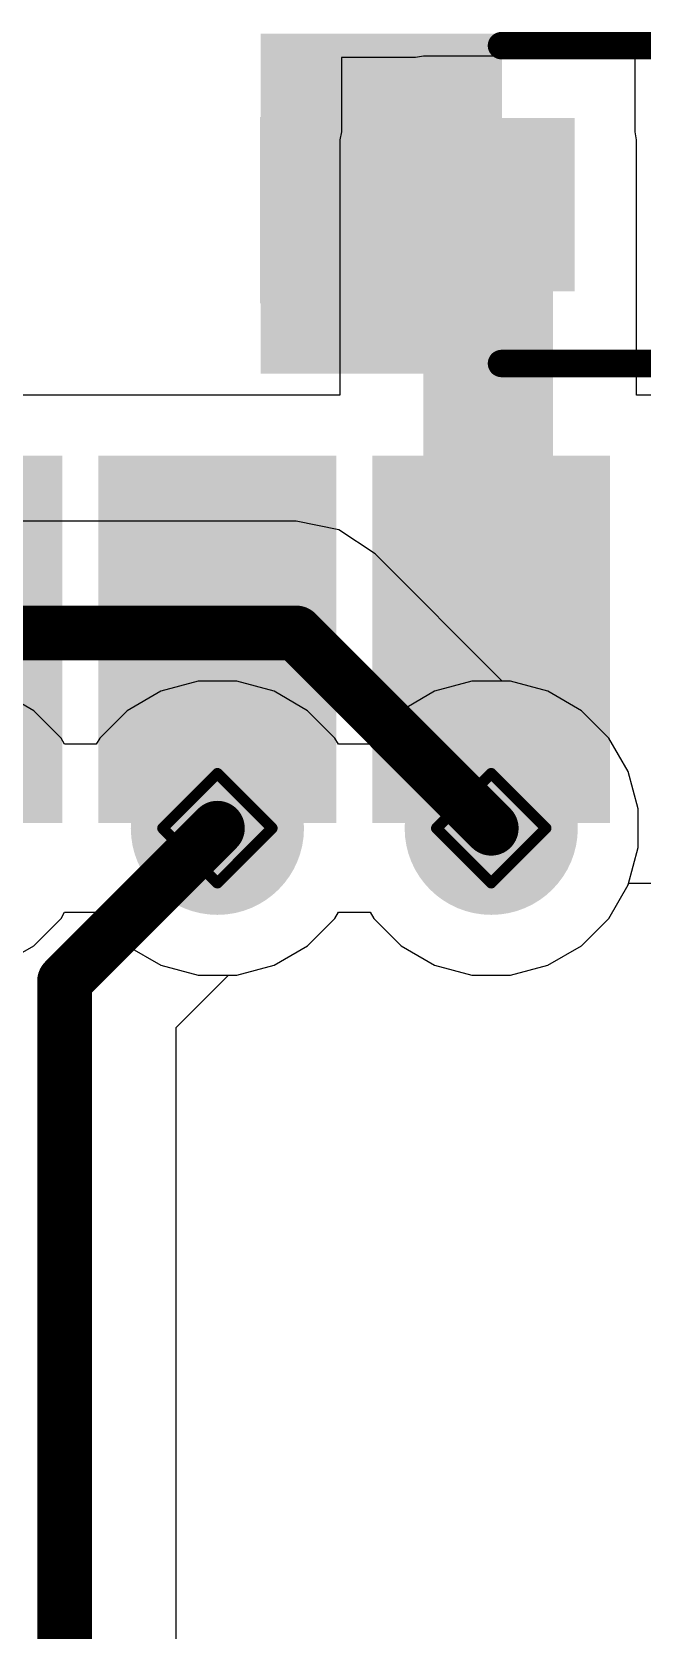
# Model space of a CAD drawing. Header units: inches. Extents: x -17.5 to 14.7, y -6.2 to 5.9.
# Drawn here: x 2.8107 to 2.9222, y 1.9802 to 2.2718 of the extents above; entities that cross this region are included whole.
import ezdxf

# ---------------------------------------------------------------- set-up
doc = ezdxf.new("R2010")
doc.units = ezdxf.units.IN
doc.header["$MEASUREMENT"] = 0
for name, color, linetype in [('Bottom Layer', 5, 'Continuous'), ('Bottom Solder', 6, 'Continuous'), ('Drill Drawing', 1, 'Continuous'), ('Ground Layer', 76, 'Continuous'), ('Power Layer', 16, 'Continuous'), ('Top Layer', 1, 'Continuous'), ('Top Overlay', 2, 'Continuous'), ('Top Paste', 8, 'Continuous'), ('Top Solder', 216, 'Continuous'), ('Via Holes', 16, 'Continuous')]:
    doc.layers.add(name, color=color, linetype=linetype)

# ---------------------------------------------------------------- blocks, each defined once
blk = doc.blocks.new('ESP32_WROOM_32UE_N16_63')
at = {"layer": 'Top Layer'}
for points in [[(-0.37402, 0.06732), (-0.31496, 0.06732), (-0.31496, 0.03189), (-0.37402, 0.03189)], [(-0.37402, 0.01732), (-0.31496, 0.01732), (-0.31496, -0.01811), (-0.37402, -0.01811)], [(-0.37402, -0.03268), (-0.31496, -0.03268), (-0.31496, -0.06811), (-0.37402, -0.06811)]]:
    blk.add_hatch(color=1, dxfattribs=at).paths.add_polyline_path(points)
at = {"layer": 'Top Paste'}
for points in [[(-0.37402, 0.06732), (-0.31496, 0.06732), (-0.31496, 0.03189), (-0.37402, 0.03189)], [(-0.37402, 0.01732), (-0.31496, 0.01732), (-0.31496, -0.01811), (-0.37402, -0.01811)], [(-0.37402, -0.03268), (-0.31496, -0.03268), (-0.31496, -0.06811), (-0.37402, -0.06811)]]:
    blk.add_hatch(color=8, dxfattribs=at).paths.add_polyline_path(points)
at = {"layer": 'Top Solder'}
for points in [[(-0.37802, 0.07132), (-0.31096, 0.07132), (-0.31096, 0.02789), (-0.37802, 0.02789)], [(-0.37802, 0.02132), (-0.31096, 0.02132), (-0.31096, -0.02211), (-0.37802, -0.02211)], [(-0.37802, -0.02868), (-0.31096, -0.02868), (-0.31096, -0.07211), (-0.37802, -0.07211)]]:
    blk.add_hatch(color=216, dxfattribs=at).paths.add_polyline_path(points)
blk = doc.blocks.new('SOD323F_162')
at = {"layer": 'Top Layer'}
for points in [[(-0.05315, 0.01181), (-0.02953, 0.01181), (-0.02953, -0.01181), (-0.05315, -0.01181)], [(0.02953, 0.01181), (0.05315, 0.01181), (0.05315, -0.01181), (0.02953, -0.01181)]]:
    blk.add_hatch(color=1, dxfattribs=at).paths.add_polyline_path(points)
at = {"layer": 'Top Overlay'}
for points in [[(0.03881, 0.01483), (0.0829, 0.01483), (0.0829, 0.03083), (0.03881, 0.03083)], [(0.056, -0.016), (0.083, -0.016), (0.083, 0.018), (0.056, 0.018)], [(0.03881, -0.03117), (0.0829, -0.03117), (0.0829, -0.01517), (0.03881, -0.01517)]]:
    blk.add_hatch(color=2, dxfattribs=at).paths.add_polyline_path(points)
at = {"layer": 'Top Paste'}
for points in [[(-0.05315, 0.01181), (-0.02953, 0.01181), (-0.02953, -0.01181), (-0.05315, -0.01181)], [(0.02953, 0.01181), (0.05315, 0.01181), (0.05315, -0.01181), (0.02953, -0.01181)]]:
    blk.add_hatch(color=8, dxfattribs=at).paths.add_polyline_path(points)
at = {"layer": 'Top Solder'}
for points in [[(-0.05715, 0.01581), (-0.02553, 0.01581), (-0.02553, -0.01581), (-0.05715, -0.01581)], [(0.02553, 0.01581), (0.05715, 0.01581), (0.05715, -0.01581), (0.02553, -0.01581)]]:
    blk.add_hatch(color=216, dxfattribs=at).paths.add_polyline_path(points)
at = {"layer": 'Top Overlay'}
for points in [[(0.03891, 0.029, 0.005, 0.005, 0), (-0.036, 0.029, 0.005, 0.005, 0)], [(-0.036, 0.029, 0.005, 0.005, 0), (-0.036, 0.021, 0.005, 0.005, 0)], [(-0.036, -0.021, 0.005, 0.005, 0), (-0.036, -0.029, 0.005, 0.005, 0)], [(0.03891, -0.029, 0.005, 0.005, 0), (-0.036, -0.029, 0.005, 0.005, 0)]]:
    blk.add_lwpolyline(points, format="xyseb", dxfattribs=at)
for points in [[(-0.03725, 0.029, 0.0025, 0.0025, 1), (-0.03475, 0.029, 0.0025, 0.0025, 1)], [(-0.03725, 0.029, 0.0025, 0.0025, 1), (-0.03475, 0.029, 0.0025, 0.0025, 1)], [(0.03766, 0.029, 0.0025, 0.0025, 1), (0.04016, 0.029, 0.0025, 0.0025, 1)], [(-0.03725, 0.021, 0.0025, 0.0025, 1), (-0.03475, 0.021, 0.0025, 0.0025, 1)], [(-0.03725, -0.021, 0.0025, 0.0025, 1), (-0.03475, -0.021, 0.0025, 0.0025, 1)], [(-0.03725, -0.029, 0.0025, 0.0025, 1), (-0.03475, -0.029, 0.0025, 0.0025, 1)], [(-0.03725, -0.029, 0.0025, 0.0025, 1), (-0.03475, -0.029, 0.0025, 0.0025, 1)], [(0.03766, -0.029, 0.0025, 0.0025, 1), (0.04016, -0.029, 0.0025, 0.0025, 1)]]:
    blk.add_lwpolyline(points, format="xyseb", close=True, dxfattribs=at)

msp = doc.modelspace()

# ---------------------------------------------------------------- hatches: boundary and pattern name
at = {"layer": 'Bottom Layer'}
h = msp.add_hatch(color=5, dxfattribs=at)
edge = h.paths.add_edge_path()
edge.add_arc((2.84461, 2.12647), 0.01181, 0, 360)
h = msp.add_hatch(color=5, dxfattribs=at)
edge = h.paths.add_edge_path()
edge.add_arc((2.89461, 2.12647), 0.01181, 0, 360)
at = {"layer": 'Bottom Solder'}
h = msp.add_hatch(color=6, dxfattribs=at)
edge = h.paths.add_edge_path()
edge.add_arc((2.84461, 2.12647), 0.01581, 0, 360)
h = msp.add_hatch(color=6, dxfattribs=at)
edge = h.paths.add_edge_path()
edge.add_arc((2.89461, 2.12647), 0.01581, 0, 360)
at = {"layer": 'Ground Layer'}
h = msp.add_hatch(color=76, dxfattribs=at)
edge = h.paths.add_edge_path()
edge.add_arc((2.84461, 2.12647), 0.01181, 0, 360)
h = msp.add_hatch(color=76, dxfattribs=at)
edge = h.paths.add_edge_path()
edge.add_arc((2.89461, 2.12647), 0.01181, 0, 360)
at = {"layer": 'Power Layer'}
h = msp.add_hatch(color=16, dxfattribs=at)
edge = h.paths.add_edge_path()
edge.add_arc((2.84461, 2.12647), 0.01181, 0, 360)
h = msp.add_hatch(color=16, dxfattribs=at)
edge = h.paths.add_edge_path()
edge.add_arc((2.89461, 2.12647), 0.01181, 0, 360)
at = {"layer": 'Top Layer'}
for points in [[(2.88224, 2.16095), (2.90587, 2.16095), (2.90587, 2.25208), (2.88224, 2.25208)], [(2.8564, 2.16095), (2.8328, 2.16095), (2.8328, 2.12647), (2.8564, 2.12647)], [(2.9064, 2.16095), (2.8828, 2.16095), (2.8828, 2.12647), (2.9064, 2.12647)]]:
    msp.add_hatch(color=1, dxfattribs=at).paths.add_polyline_path(points)
h = msp.add_hatch(color=1, dxfattribs=at)
edge = h.paths.add_edge_path()
edge.add_arc((2.84461, 2.12647), 0.01181, 0, 360)
h = msp.add_hatch(color=1, dxfattribs=at)
edge = h.paths.add_edge_path()
edge.add_arc((2.89461, 2.12647), 0.01181, 0, 360)
at = {"layer": 'Top Solder'}
h = msp.add_hatch(color=216, dxfattribs=at)
edge = h.paths.add_edge_path()
edge.add_arc((2.84461, 2.12647), 0.01581, 0, 360)
h = msp.add_hatch(color=216, dxfattribs=at)
edge = h.paths.add_edge_path()
edge.add_arc((2.89461, 2.12647), 0.01581, 0, 360)
at = {"layer": 'Via Holes'}
h = msp.add_hatch(color=7, dxfattribs=at)
edge = h.paths.add_edge_path()
edge.add_arc((2.84461, 2.12647), 0.00591, 0, 360)
h = msp.add_hatch(color=7, dxfattribs=at)
edge = h.paths.add_edge_path()
edge.add_arc((2.89461, 2.12647), 0.00591, 0, 360)

# ---------------------------------------------------------------- linework, layer by layer
at = {"layer": 'Bottom Layer'}
for p, q in [((2.85898, 2.18249), (2.75902, 2.18249)), ((2.86678, 2.18094), (2.85898, 2.18249)), ((2.87339, 2.17652), (2.86678, 2.18094)), ((2.89663, 2.15328), (2.87339, 2.17652)), ((2.89814, 2.15328), (2.89663, 2.15328)), ((2.90495, 2.15145), (2.89814, 2.15328)), ((2.91107, 2.14792), (2.90495, 2.15145)), ((2.91606, 2.14293), (2.91107, 2.14792)), ((2.91959, 2.13682), (2.91606, 2.14293)), ((2.92142, 2.13), (2.91959, 2.13682)), ((2.92142, 2.12294), (2.92142, 2.13)), ((2.91959, 2.11612), (2.92142, 2.12294)), ((2.91606, 2.11), (2.91959, 2.11612)), ((2.81107, 2.10501), (2.81606, 2.11)), ((2.81606, 2.11), (2.81672, 2.11115)), ((2.81672, 2.11115), (2.82249, 2.11115)), ((2.82249, 2.11115), (2.82315, 2.11)), ((2.82315, 2.11), (2.82814, 2.10501)), ((2.86107, 2.10501), (2.86606, 2.11)), ((2.86606, 2.11), (2.86672, 2.11115)), ((2.86672, 2.11115), (2.87249, 2.11115)), ((2.87249, 2.11115), (2.87315, 2.11)), ((2.87315, 2.11), (2.87814, 2.10501)), ((2.91107, 2.10501), (2.91606, 2.11)), ((2.80495, 2.10148), (2.81107, 2.10501)), ((2.82814, 2.10501), (2.83426, 2.10148)), ((2.85495, 2.10148), (2.86107, 2.10501)), ((2.87814, 2.10501), (2.88426, 2.10148)), ((2.90495, 2.10148), (2.91107, 2.10501)), ((2.83426, 2.10148), (2.84108, 2.09966)), ((2.84108, 2.09966), (2.84814, 2.09966)), ((2.84814, 2.09966), (2.85495, 2.10148)), ((2.88426, 2.10148), (2.89108, 2.09966)), ((2.89108, 2.09966), (2.89814, 2.09966)), ((2.89814, 2.09966), (2.90495, 2.10148))]:
    msp.add_line(p, q, dxfattribs=at)
for points in [[(2.75058, 2.1621, 0.01, 0.01, 0), (2.85898, 2.1621, 0.01, 0.01, 0)], [(2.85898, 2.1621, 0.01, 0.01, 0), (2.89461, 2.12647, 0.01, 0.01, 0)]]:
    msp.add_lwpolyline(points, format="xyseb", dxfattribs=at)
for points in [[(2.85648, 2.1621, 0.005, 0.005, 1), (2.86148, 2.1621, 0.005, 0.005, 1)], [(2.85648, 2.1621, 0.005, 0.005, 1), (2.86148, 2.1621, 0.005, 0.005, 1)], [(2.89211, 2.12647, 0.005, 0.005, 1), (2.89711, 2.12647, 0.005, 0.005, 1)]]:
    msp.add_lwpolyline(points, format="xyseb", close=True, dxfattribs=at)
at = {"layer": 'Drill Drawing'}
for points in [[(2.83461, 2.12647, 0.002, 0.002, 0), (2.84461, 2.13647, 0.002, 0.002, 0)], [(2.84461, 2.13647, 0.002, 0.002, 0), (2.85461, 2.12647, 0.002, 0.002, 0)], [(2.88461, 2.12647, 0.002, 0.002, 0), (2.89461, 2.13647, 0.002, 0.002, 0)], [(2.89461, 2.13647, 0.002, 0.002, 0), (2.90461, 2.12647, 0.002, 0.002, 0)], [(2.83461, 2.12647, 0.002, 0.002, 0), (2.84461, 2.11647, 0.002, 0.002, 0)], [(2.84461, 2.11647, 0.002, 0.002, 0), (2.85461, 2.12647, 0.002, 0.002, 0)], [(2.88461, 2.12647, 0.002, 0.002, 0), (2.89461, 2.11647, 0.002, 0.002, 0)], [(2.89461, 2.11647, 0.002, 0.002, 0), (2.90461, 2.12647, 0.002, 0.002, 0)]]:
    msp.add_lwpolyline(points, format="xyseb", dxfattribs=at)
for points in [[(2.84411, 2.13647, 0.001, 0.001, 1), (2.84511, 2.13647, 0.001, 0.001, 1)], [(2.84411, 2.13647, 0.001, 0.001, 1), (2.84511, 2.13647, 0.001, 0.001, 1)], [(2.89411, 2.13647, 0.001, 0.001, 1), (2.89511, 2.13647, 0.001, 0.001, 1)], [(2.89411, 2.13647, 0.001, 0.001, 1), (2.89511, 2.13647, 0.001, 0.001, 1)], [(2.83411, 2.12647, 0.001, 0.001, 1), (2.83511, 2.12647, 0.001, 0.001, 1)], [(2.83411, 2.12647, 0.001, 0.001, 1), (2.83511, 2.12647, 0.001, 0.001, 1)], [(2.85411, 2.12647, 0.001, 0.001, 1), (2.85511, 2.12647, 0.001, 0.001, 1)], [(2.85411, 2.12647, 0.001, 0.001, 1), (2.85511, 2.12647, 0.001, 0.001, 1)], [(2.88411, 2.12647, 0.001, 0.001, 1), (2.88511, 2.12647, 0.001, 0.001, 1)], [(2.88411, 2.12647, 0.001, 0.001, 1), (2.88511, 2.12647, 0.001, 0.001, 1)], [(2.90411, 2.12647, 0.001, 0.001, 1), (2.90511, 2.12647, 0.001, 0.001, 1)], [(2.90411, 2.12647, 0.001, 0.001, 1), (2.90511, 2.12647, 0.001, 0.001, 1)], [(2.84411, 2.11647, 0.001, 0.001, 1), (2.84511, 2.11647, 0.001, 0.001, 1)], [(2.84411, 2.11647, 0.001, 0.001, 1), (2.84511, 2.11647, 0.001, 0.001, 1)], [(2.89411, 2.11647, 0.001, 0.001, 1), (2.89511, 2.11647, 0.001, 0.001, 1)], [(2.89411, 2.11647, 0.001, 0.001, 1), (2.89511, 2.11647, 0.001, 0.001, 1)]]:
    msp.add_lwpolyline(points, format="xyseb", close=True, dxfattribs=at)
at = {"layer": 'Ground Layer'}
for p, q in [((2.84108, 2.15328), (2.83426, 2.15145)), ((2.84814, 2.15328), (2.84108, 2.15328)), ((2.85495, 2.15145), (2.84814, 2.15328)), ((2.89108, 2.15328), (2.88426, 2.15145)), ((2.89814, 2.15328), (2.89108, 2.15328)), ((2.90495, 2.15145), (2.89814, 2.15328)), ((2.81107, 2.14792), (2.80495, 2.15145)), ((2.83426, 2.15145), (2.82814, 2.14792)), ((2.86107, 2.14792), (2.85495, 2.15145)), ((2.88426, 2.15145), (2.87814, 2.14792)), ((2.91107, 2.14792), (2.90495, 2.15145)), ((2.81606, 2.14293), (2.81107, 2.14792)), ((2.82814, 2.14792), (2.82315, 2.14293)), ((2.86606, 2.14293), (2.86107, 2.14792)), ((2.87814, 2.14792), (2.87315, 2.14293)), ((2.91606, 2.14293), (2.91107, 2.14792)), ((2.81672, 2.14179), (2.81606, 2.14293)), ((2.82249, 2.14179), (2.81672, 2.14179)), ((2.82315, 2.14293), (2.82249, 2.14179)), ((2.86672, 2.14179), (2.86606, 2.14293)), ((2.87249, 2.14179), (2.86672, 2.14179)), ((2.87315, 2.14293), (2.87249, 2.14179)), ((2.91959, 2.13682), (2.91606, 2.14293)), ((2.92142, 2.13), (2.91959, 2.13682)), ((2.92142, 2.12294), (2.92142, 2.13)), ((2.91959, 2.11612), (2.92142, 2.12294)), ((2.91606, 2.11), (2.91959, 2.11612)), ((2.86107, 2.10501), (2.86606, 2.11)), ((2.86606, 2.11), (2.86672, 2.11115)), ((2.86672, 2.11115), (2.87249, 2.11115)), ((2.87249, 2.11115), (2.87315, 2.11)), ((2.87315, 2.11), (2.87814, 2.10501)), ((2.91107, 2.10501), (2.91606, 2.11)), ((2.85495, 2.10148), (2.86107, 2.10501)), ((2.87814, 2.10501), (2.88426, 2.10148)), ((2.90495, 2.10148), (2.91107, 2.10501)), ((2.83709, 2.09011), (2.84663, 2.09966)), ((2.84663, 2.09966), (2.84814, 2.09966)), ((2.84814, 2.09966), (2.85495, 2.10148)), ((2.88426, 2.10148), (2.89108, 2.09966)), ((2.89108, 2.09966), (2.89814, 2.09966)), ((2.89814, 2.09966), (2.90495, 2.10148)), ((2.83709, 1.69527), (2.83709, 2.09011))]:
    msp.add_line(p, q, dxfattribs=at)
for points in [[(2.8167, 2.09856, 0.01, 0.01, 0), (2.84461, 2.12647, 0.01, 0.01, 0)], [(2.8167, 1.68682, 0.01, 0.01, 0), (2.8167, 2.09856, 0.01, 0.01, 0)]]:
    msp.add_lwpolyline(points, format="xyseb", dxfattribs=at)
for points in [[(2.84211, 2.12647, 0.005, 0.005, 1), (2.84711, 2.12647, 0.005, 0.005, 1)], [(2.8142, 2.09856, 0.005, 0.005, 1), (2.8192, 2.09856, 0.005, 0.005, 1)], [(2.8142, 2.09856, 0.005, 0.005, 1), (2.8192, 2.09856, 0.005, 0.005, 1)]]:
    msp.add_lwpolyline(points, format="xyseb", close=True, dxfattribs=at)
at = {"layer": 'Power Layer'}
for p, q in [((2.84108, 2.15328), (2.83426, 2.15145)), ((2.84814, 2.15328), (2.84108, 2.15328)), ((2.85495, 2.15145), (2.84814, 2.15328)), ((2.89108, 2.15328), (2.88426, 2.15145)), ((2.89814, 2.15328), (2.89108, 2.15328)), ((2.90495, 2.15145), (2.89814, 2.15328)), ((2.81107, 2.14792), (2.80495, 2.15145)), ((2.83426, 2.15145), (2.82814, 2.14792)), ((2.86107, 2.14792), (2.85495, 2.15145)), ((2.88426, 2.15145), (2.87814, 2.14792)), ((2.91107, 2.14792), (2.90495, 2.15145)), ((2.81606, 2.14293), (2.81107, 2.14792)), ((2.82814, 2.14792), (2.82315, 2.14293)), ((2.86606, 2.14293), (2.86107, 2.14792)), ((2.87814, 2.14792), (2.87315, 2.14293)), ((2.91606, 2.14293), (2.91107, 2.14792)), ((2.81672, 2.14179), (2.81606, 2.14293)), ((2.82249, 2.14179), (2.81672, 2.14179)), ((2.82315, 2.14293), (2.82249, 2.14179)), ((2.86672, 2.14179), (2.86606, 2.14293)), ((2.87249, 2.14179), (2.86672, 2.14179)), ((2.87315, 2.14293), (2.87249, 2.14179)), ((2.91959, 2.13682), (2.91606, 2.14293)), ((2.92142, 2.13), (2.91959, 2.13682)), ((2.92142, 2.12294), (2.92142, 2.13)), ((2.91959, 2.11612), (2.92142, 2.12294)), ((2.91606, 2.11), (2.91959, 2.11612)), ((2.81107, 2.10501), (2.81606, 2.11)), ((2.81606, 2.11), (2.81672, 2.11115)), ((2.81672, 2.11115), (2.82249, 2.11115)), ((2.82249, 2.11115), (2.82315, 2.11)), ((2.82315, 2.11), (2.82814, 2.10501)), ((2.86107, 2.10501), (2.86606, 2.11)), ((2.86606, 2.11), (2.86672, 2.11115)), ((2.86672, 2.11115), (2.87249, 2.11115)), ((2.87249, 2.11115), (2.87315, 2.11)), ((2.87315, 2.11), (2.87814, 2.10501)), ((2.91107, 2.10501), (2.91606, 2.11)), ((2.80495, 2.10148), (2.81107, 2.10501)), ((2.82814, 2.10501), (2.83426, 2.10148)), ((2.85495, 2.10148), (2.86107, 2.10501)), ((2.87814, 2.10501), (2.88426, 2.10148)), ((2.90495, 2.10148), (2.91107, 2.10501)), ((2.83426, 2.10148), (2.84108, 2.09966)), ((2.84108, 2.09966), (2.84814, 2.09966)), ((2.84814, 2.09966), (2.85495, 2.10148)), ((2.88426, 2.10148), (2.89108, 2.09966)), ((2.89108, 2.09966), (2.89814, 2.09966)), ((2.89814, 2.09966), (2.90495, 2.10148))]:
    msp.add_line(p, q, dxfattribs=at)
at = {"layer": 'Top Layer'}
for p, q in [((2.88077, 2.26708), (2.86724, 2.26708)), ((2.86724, 2.26708), (2.86724, 2.25356)), ((2.88224, 2.26737), (2.88077, 2.26708)), ((2.90587, 2.26737), (2.88224, 2.26737)), ((2.90734, 2.26708), (2.90587, 2.26737)), ((2.92087, 2.26708), (2.90734, 2.26708)), ((2.92087, 2.25356), (2.92087, 2.26708)), ((2.86724, 2.25356), (2.86695, 2.25208)), ((2.86695, 2.25208), (2.86695, 2.20548)), ((2.92116, 2.25208), (2.92087, 2.25356)), ((2.92116, 2.20548), (2.92116, 2.25208)), ((2.86695, 2.20548), (2.80287, 2.20548)), ((3.01872, 2.20548), (2.92116, 2.20548)), ((2.91606, 2.11), (2.91959, 2.11612)), ((2.91959, 2.11612), (2.91967, 2.11642)), ((2.91967, 2.11642), (3.06954, 2.11642)), ((2.81107, 2.10501), (2.81606, 2.11)), ((2.81606, 2.11), (2.81672, 2.11115)), ((2.81672, 2.11115), (2.82249, 2.11115)), ((2.82249, 2.11115), (2.82315, 2.11)), ((2.82315, 2.11), (2.82814, 2.10501)), ((2.86107, 2.10501), (2.86606, 2.11)), ((2.86606, 2.11), (2.86672, 2.11115)), ((2.86672, 2.11115), (2.87249, 2.11115)), ((2.87249, 2.11115), (2.87315, 2.11)), ((2.87315, 2.11), (2.87814, 2.10501)), ((2.91107, 2.10501), (2.91606, 2.11)), ((2.80495, 2.10148), (2.81107, 2.10501)), ((2.82814, 2.10501), (2.83426, 2.10148)), ((2.85495, 2.10148), (2.86107, 2.10501)), ((2.87814, 2.10501), (2.88426, 2.10148)), ((2.90495, 2.10148), (2.91107, 2.10501)), ((2.83426, 2.10148), (2.84108, 2.09966)), ((2.84108, 2.09966), (2.84814, 2.09966)), ((2.84814, 2.09966), (2.85495, 2.10148)), ((2.88426, 2.10148), (2.89108, 2.09966)), ((2.89108, 2.09966), (2.89814, 2.09966)), ((2.89814, 2.09966), (2.90495, 2.10148))]:
    msp.add_line(p, q, dxfattribs=at)

# ---------------------------------------------------------------- block references
for name, p, rotation in [('SOD323F_162', (2.93539, 2.24027), 180), ('ESP32_WROOM_32UE_N16_63', (2.845, 1.81646), 270)]:
    msp.add_blockref(name, p, dxfattribs=dict(rotation=rotation))

doc.saveas('drawing.dxf')
